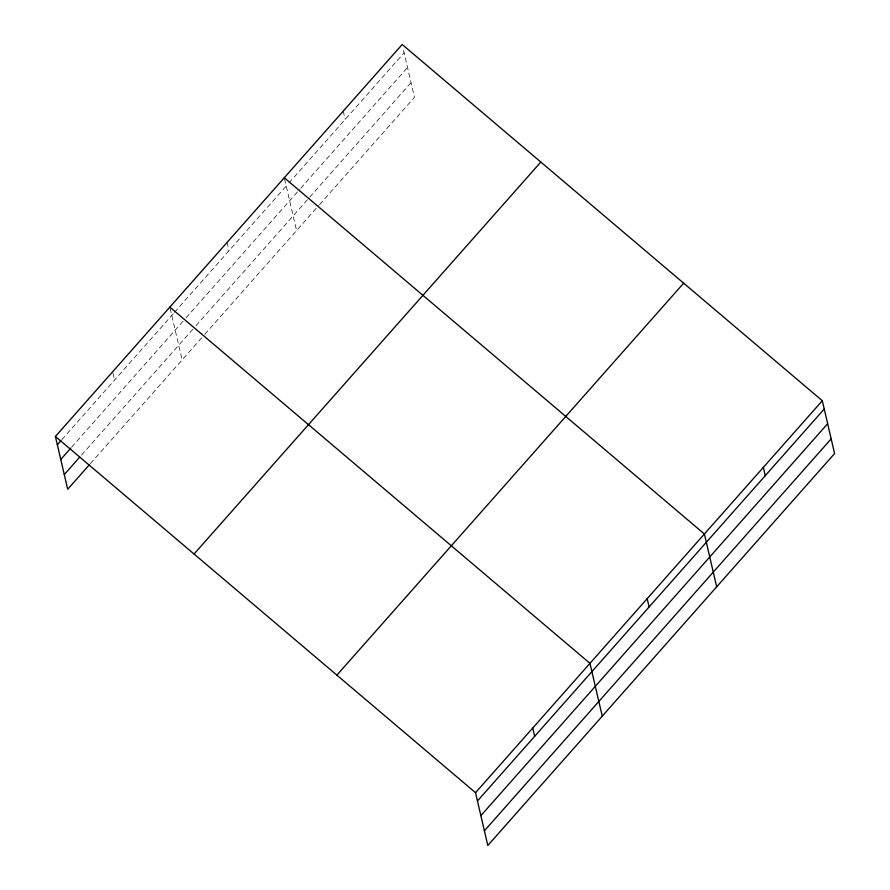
<?xml version="1.0" encoding="UTF-8"?>
<svg xmlns="http://www.w3.org/2000/svg" width="890" height="890" viewBox="0 0 890 890"><rect width="100%" height="100%" fill="white"/><g stroke="black" fill="none" stroke-linecap="round" stroke-linejoin="round"><path stroke-width="0.67" stroke-dasharray="4.45 3.34" d="M61.877 439.616L173.595 313.358M174.507 312.323L288.06 183.974M288.972 182.94L404.116 52.788M71.656 447.125L185.187 318.809M186.099 317.774L299.763 189.292M300.686 188.257L407.531 67.484M81.535 455.068L195.066 326.752M195.978 325.729L308.808 198.181M309.731 197.146L411.058 82.614M90.402 463.601L203.932 335.285M204.845 334.262L318.676 205.59M319.599 204.544L414.473 97.31L403.292 49.239M343.24 111.128L345.164 119.427M284.555 178.946L296.57 230.577M227.061 242.436L228.997 250.735M170.124 308.296L182.138 359.927M112.908 372.966L114.554 380.075"/><path stroke-width="1.33" d="M55.414 436.456L402.191 44.5L822.304 400.734L834.586 453.544L487.809 845.5L475.527 792.69L55.414 436.456L67.696 489.266L89.501 464.636M57.338 444.755L60.976 440.65M60.765 459.44L70.755 448.148M64.28 474.581L79.722 457.126M194.053 554.014L540.82 162.058M336.887 675.132L683.665 283.176M475.527 792.69L822.304 400.734M477.452 800.989L824.229 409.022M480.878 815.674L827.644 423.718M484.394 830.815L831.171 438.848M284.288 177.766L704.402 534L716.684 586.81M169.845 307.117L589.959 663.339L602.252 716.15M763.353 467.361L765.278 475.661M647.175 598.67L649.11 606.969M532.743 728.02L534.668 736.308"/></g></svg>
